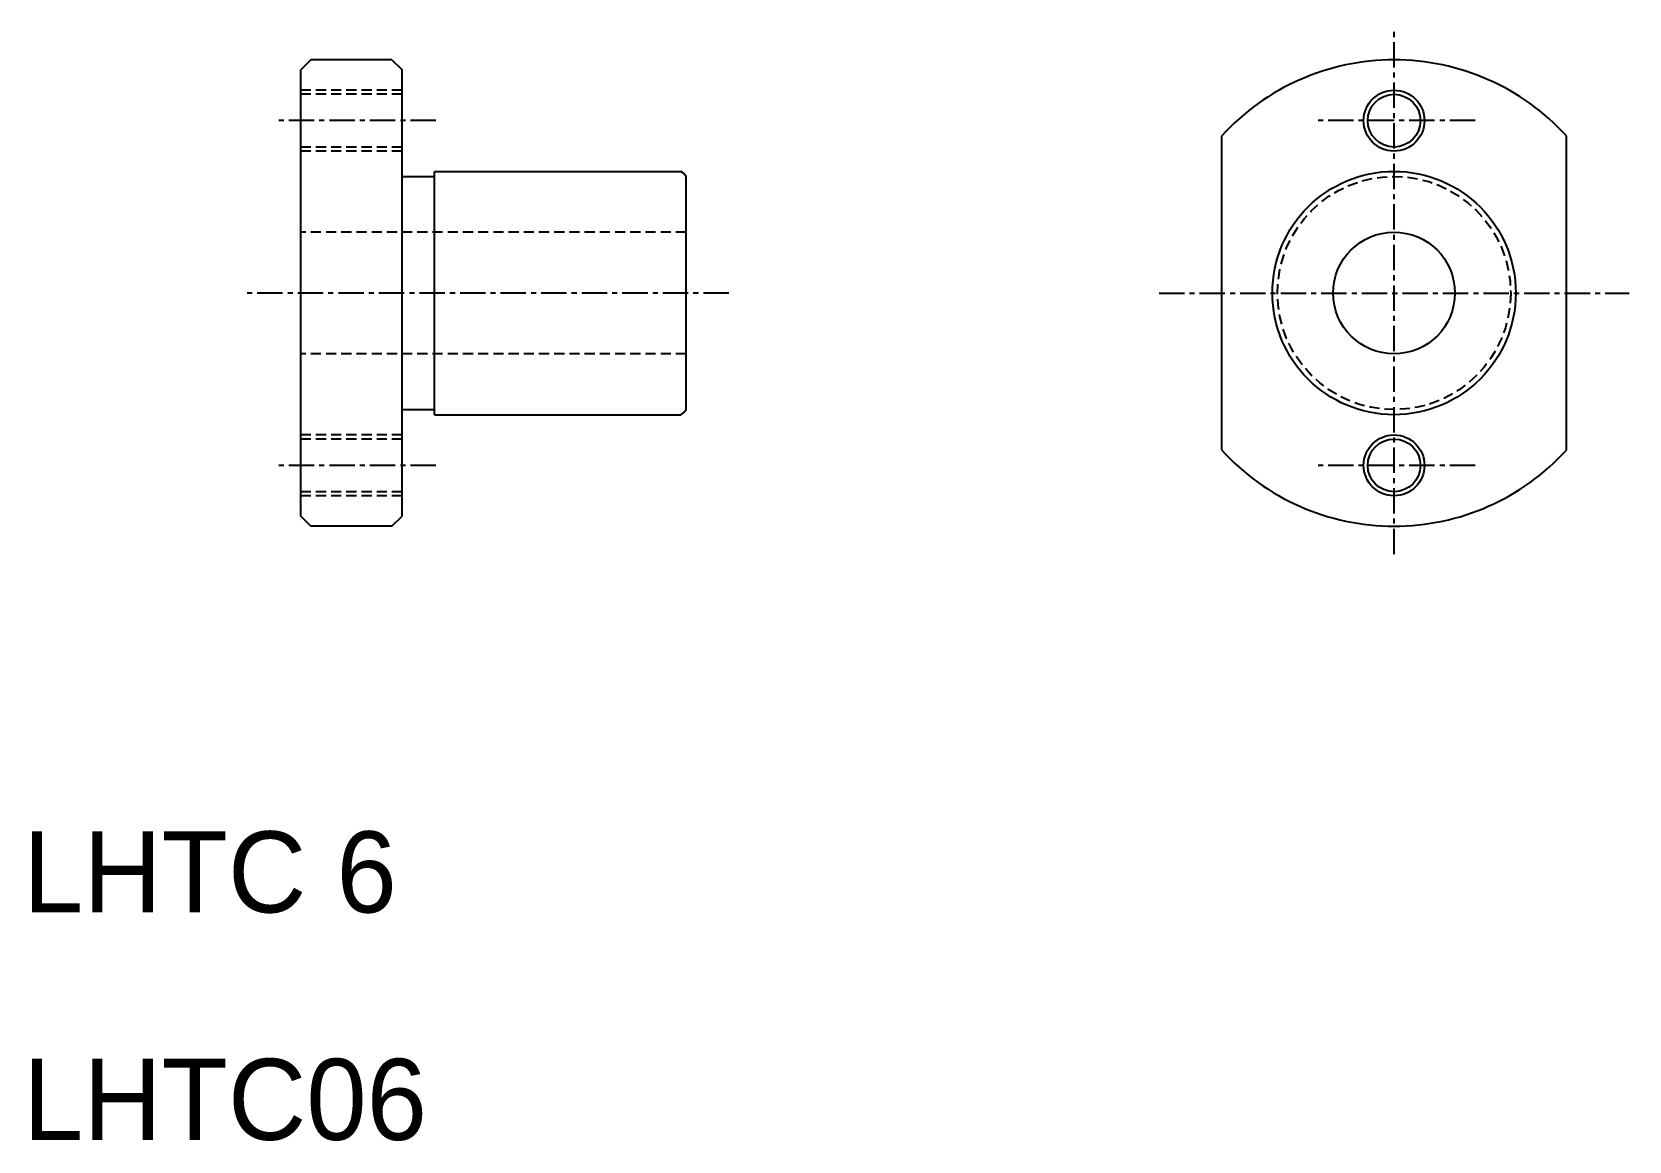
# Model space of a CAD drawing. Extents: x 41.8 to 120.5, y 81.7 to 136.4.
import ezdxf

# ---------------------------------------------------------------- set-up
doc = ezdxf.new("R2010")
doc.units = 0
doc.linetypes.add('CENTER', pattern=[2, 1.25, -0.25, 0.25, -0.25])
doc.linetypes.add('DASHED', pattern=[0.75, 0.5, -0.25])
doc.layers.get('0').update_dxf_attribs({"linetype": 'CONTINUOUS'})
doc.layers.add('CENTER', color=1, linetype='CENTER')

msp = doc.modelspace()

# ---------------------------------------------------------------- linework, layer by layer
at = {"color": 7, "linetype": 'CONTINUOUS'}
for p, q in [((55.505, 135.025), (55.005, 134.525)), ((59.505, 135.025), (55.505, 135.025)), ((59.505, 135.025), (60.005, 134.525)), ((55.005, 112.525), (55.005, 134.525)), ((60.005, 112.525), (60.005, 134.525)), ((100.416, 115.779), (100.416, 131.271)), ((117.416, 115.779), (117.416, 131.271)), ((60.005, 129.275), (61.605, 129.275)), ((61.605, 129.525), (73.753, 129.525)), ((61.605, 117.525), (61.605, 129.525)), ((74.005, 117.778), (74.005, 129.273)), ((60.005, 117.775), (61.605, 117.775)), ((61.605, 117.525), (73.753, 117.525)), ((63.13, 117.525), (63.13, 117.525)), ((63.13, 117.525), (63.13, 117.525)), ((66.255, 117.525), (66.255, 117.525)), ((55.505, 112.025), (55.005, 112.525)), ((59.505, 112.025), (55.505, 112.025)), ((59.505, 112.025), (60.005, 112.525))]:
    msp.add_line(p, q, dxfattribs=at)
at = {"color": 3, "linetype": 'DASHED'}
for p, q in [((60.005, 133.525), (55.005, 133.525)), ((60.005, 133.325), (55.005, 133.325)), ((60.005, 130.725), (55.005, 130.725)), ((60.005, 130.525), (55.005, 130.525)), ((74.005, 126.525), (55.005, 126.525)), ((74.005, 120.525), (55.005, 120.525)), ((60.005, 116.525), (55.005, 116.525)), ((60.005, 116.325), (55.005, 116.325)), ((60.005, 113.725), (55.005, 113.725)), ((60.005, 113.525), (55.005, 113.525))]:
    msp.add_line(p, q, dxfattribs=at)
at = {"color": 3, "linetype": 'CONTINUOUS'}
for centre in [(108.916, 132.025), (108.916, 115.025)]:
    msp.add_circle(centre, 1.5, dxfattribs=at)
at = {"color": 7, "linetype": 'CONTINUOUS'}
for centre, radius in [((108.916, 132.025), 1.3), ((108.916, 123.525), 6), ((108.916, 123.525), 3), ((108.916, 115.025), 1.3)]:
    msp.add_circle(centre, radius, dxfattribs=at)
at = {"color": 3, "linetype": 'DASHED'}
msp.add_circle((108.916, 123.525), 5.75, dxfattribs=at)
at = {"color": 7, "linetype": 'CONTINUOUS'}
for centre, radius, start, end in [((108.916, 123.525), 11.5, 42.34261, 137.65739), ((73.255, 128.775), 0.9, 33.55731, 56.44269), ((73.255, 118.275), 0.9, 303.55731, 326.44269), ((108.916, 123.525), 11.5, 222.34261, 317.65739)]:
    msp.add_arc(centre, radius, start, end, dxfattribs=at)
at = {"layer": 'CENTER', "color": 1, "linetype": 'CENTER'}
for p, q in [((108.916, 110.65), (108.916, 136.4)), ((61.67, 132.025), (53.704, 132.025)), ((112.916, 132.025), (104.916, 132.025)), ((76.114, 123.525), (52.215, 123.525)), ((97.328, 123.525), (120.503, 123.525)), ((61.67, 115.025), (53.704, 115.025)), ((112.916, 115.025), (104.916, 115.025))]:
    msp.add_line(p, q, dxfattribs=at)

# ---------------------------------------------------------------- texts
at = {"color": 7, "linetype": 'CONTINUOUS'}
for s, p in [('LHTC 6', (41.315, 92.976)), ('LHTC06', (41.315, 81.759))]:
    msp.add_text(s, height=4, dxfattribs=at).set_placement(p)

doc.saveas('drawing.dxf')
